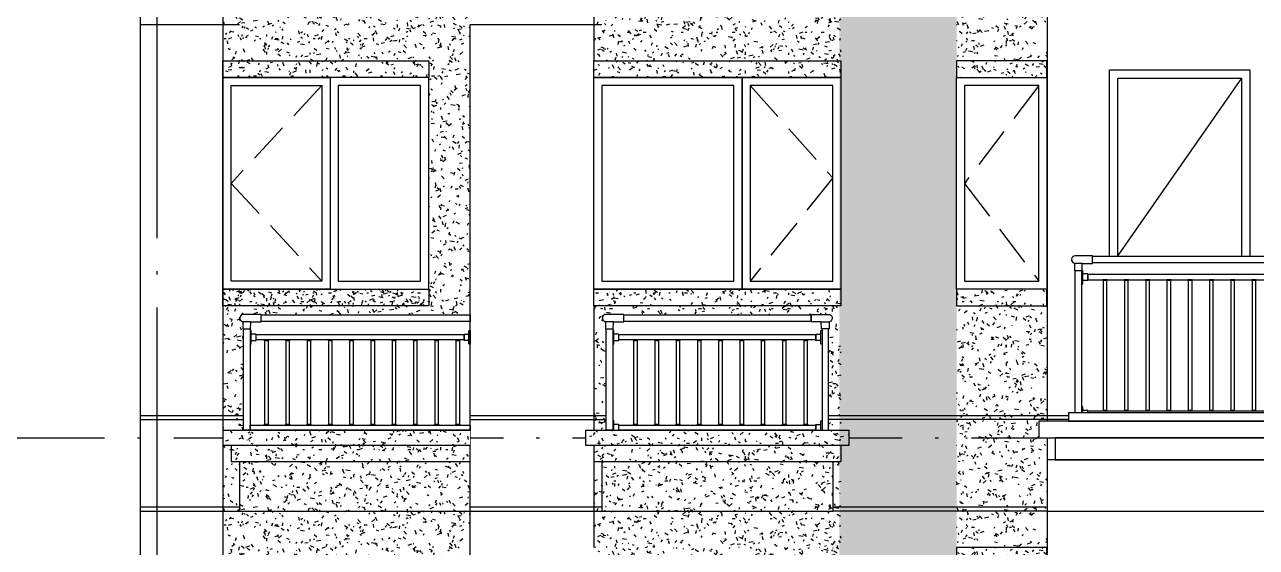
# Model space of a CAD drawing. Extents: x -12446 to 284554, y -295110 to 165007.
# Drawn here: x 801 to 8274, y -244269 to -241099 of the extents above; entities that cross this region are included whole.
import ezdxf

# ---------------------------------------------------------------- set-up
doc = ezdxf.new("R2010")
doc.units = 0
doc.header["$LTSCALE"] = 1000
doc.linetypes.add('AX-14-E$0$AX-85-M02$0$DASH', pattern=[0.35, 0.25, -0.1])
doc.linetypes.add('AX-14-E$0$DOTE', pattern=[2.42, 2, -0.2, 0.02, -0.2])
doc.layers.get('0').update_dxf_attribs({"linetype": 'CONTINUOUS'})
for name, color, linetype in [('A-Anno-Note', 241, 'CONTINUOUS'), ('AX-14-comp-tc$0$AX-T-LMCZ-Z$0$AX-13-E01-E03$0$A-Detl-Patt', 8, 'CONTINUOUS'), ('AX-14-comp-tc$0$灰褐色真石漆', 15, 'CONTINUOUS'), ('AX-14-E$0$A-Detl-Fine', 152, 'CONTINUOUS'), ('AX-14-E$0$A-Detl-Patt', 8, 'CONTINUOUS'), ('AX-14-E$0$A-Detl-Thin', 131, 'CONTINUOUS'), ('AX-14-E$0$A-elev-FIXT', 9, 'CONTINUOUS'), ('AX-14-E$0$A-elev-HRAL', 61, 'CONTINUOUS'), ('AX-14-E$0$栏杆型材', 82, 'CONTINUOUS'), ('AX-14-E$0$阳台栏杆扶手', 82, 'CONTINUOUS')]:
    doc.layers.add(name, color=color, linetype=linetype)
doc.layers.add('AX-14-E$0$A-Grid', color=222, linetype='AX-14-E$0$DOTE', plot=False)
pattern_1 = [(0, (-60267.77, -412182.6), (132, 228), [12, -201, 9, -87, 18, -213]), (10, (-60324.77, -412059.6), (80.67614, 285.3443), [21, -51, 27, -159, 15, -198]), (20, (-60354.77, -412155.6), (133.47095, 220.97625), [24, -165, 21, -123, 15, -96]), (30, (-60267.77, -412173.6), (-21.96926, 254.05187), [15, -99, 12, -147, 9, -195]), (40, (-60351.77, -412107.6), (33.83592, 216.37036), [12, -132, 9, -84, 24, -153]), (50, (-60306.77, -412215.6), (-80.24786, 235.7335), [6, -111, 15, -183, 18, -93]), (60, (-60297.77, -412194.6), (-99.47303, 223.70766), [15, -123, 6, -144, 12, -111]), (70, (-60330.77, -412230.6), (-109.89227, 215.58685), [9, -57, 18, -96, 12, -132]), (80, (-60315.77, -412053.6), (-208.56534, 164.71945), [21, -132, 9, -156, 18, -147]), (90, (-60297.77, -412182.6), (-264, 111), [18, -93, 12, -183, 6, -186]), (100, (-60345.77, -412089.6), (-247.97146, 145.1453), [21, -117, 18, -96, 21, -219]), (110, (-60366.77, -412260.6), (-240.44034, 81.69114), [24, -78, 12, -159, 18, -174]), (120, (-60447.77, -412224.6), (-286.64994, 28.49227), [15, -201, 18, -93, 21, -123]), (130, (-60381.77, -412290.6), (-279.10777, 71.26608), [9, -66, 12, -129, 24, -168]), (140, (-60471.77, -412050.6), (-220.59685, -34.20569), [18, -108, 21, -93, 12, -126]), (150, (-60222.77, -412308.6), (-204.82497, -120.76726), [12, -84, 24, -186, 21, -171]), (160, (-60420.77, -412140.6), (-237.90107, -162.4287), [18, -126, 15, -114, 12, -183]), (170, (-60402.77, -412212.6), (-215.64405, -169.12317), [27, -99, 18, -135, 24, -132])]

# ---------------------------------------------------------------- blocks, each defined once
blk = doc.blocks.new('AX-14-E$0$5S6G45S6G4S6G1S3GS36G4S35G4S56')
at = {"layer": 'AX-14-E$0$A-Detl-Thin'}
blk.add_line((-450, 765), (-450, 3715), dxfattribs=at)
for points in [[(1550, 320), (1550, 3270)], [(4500, 3050), (4500, 2950), (5050, 2950), (5050, 3050), (4500, 3050)]]:
    blk.add_lwpolyline(points, dxfattribs=at)
blk = doc.blocks.new('AX-14-E$0$4080转角立图')
at = {"layer": 'AX-14-E$0$A-elev-FIXT', "linetype": 'Continuous'}
blk.add_line((25.6, 42), (-24.3, 42), dxfattribs=at)
blk.add_lwpolyline([(-25.3, 43, -0.327139), (-24.2, 41.5), (-23.5, 0), (23.5, 0), (24.2, 40.5, -0.409111), (25.7, 42), (85.3, 42, 0.414214), (86.8, 43.5), (86.8, 86.5, 0.414214), (85.3, 88), (-18.8, 88, 0.865157)], format="xyb", close=True, dxfattribs=at)
blk = doc.blocks.new('AX-14-E$0$32固定座立面')
at = {"layer": 'AX-14-E$0$栏杆型材', "color": 6, "linetype": 'Continuous'}
blk.add_line((-7, -22.5), (-7, 22.5), dxfattribs=at)
blk.add_lwpolyline([(-7, -22.5, 0.41166), (-10, -19.5), (-36, -19.3, -0.41166), (-37, -18.3), (-37, 18.3, -0.41166), (-36, 19.3), (-10, 19.5, 0.41166), (-7, 22.5), (-7, 39, -0.41166), (-5, 41), (0, 41.1), (0, -41.1), (-5, -41, -0.41166), (-7, -39)], format="xyb", close=True, dxfattribs=at)
blk = doc.blocks.new('*U339')
at = {"layer": 'AX-14-E$0$A-elev-HRAL', "ltscale": 10}
for points in [[(-12.5, 398, 0.414214), (-13, 397.5), (-13, 395.5, 0.414214), (-12.5, 395), (12.5, 395, 0.414214), (13, 395.5), (13, 397.5, 0.414214), (12.5, 398)], [(-12.5, -398, -0.414214), (-13, -397.5), (-13, -395.5, -0.414214), (-12.5, -395), (12.5, -395, -0.414214), (13, -395.5), (13, -397.5, -0.414214), (12.5, -398)]]:
    blk.add_lwpolyline(points, format="xyb", close=True, dxfattribs=at)
blk.add_lwpolyline([(9.5, -395), (-9.5, -395), (-9.5, 395), (9.5, 395)], close=True, dxfattribs=at)
blk = doc.blocks.new('AX-14-E$0$BEIKAICHANGYANGTAI2')
at = {"layer": 'AX-14-E$0$A-Detl-Fine', "elevation": 0}
blk.add_lwpolyline([(67418.8, 136189.5), (67418.8, 137269.5), (68168.8, 137269.5), (68168.8, 136189.5)], dxfattribs=at)
at = {"layer": 'AX-14-E$0$A-Detl-Patt', "elevation": 0}
blk.add_lwpolyline([(68168.8, 137269.5), (67418.8, 136194.5), (67422.3, 136189.5)], dxfattribs=at)
at = {"layer": 'AX-14-E$0$A-Detl-Thin', "elevation": 0}
for points in [[(67368.8, 136189.5), (67368.8, 137319.5), (68218.8, 137319.5), (68218.8, 136189.5)], [(68388.9, 135189.5), (66938.9, 135189.5), (66938.9, 135089.5), (68388.9, 135089.5)], [(68388.9, 135239.5), (67118.8, 135239.5), (67118.8, 135189.5), (68388.9, 135189.5)], [(68388.9, 135089.5), (67038.9, 135089.5), (67038.9, 134954.5), (68388.9, 134954.5)], [(68388.9, 134954.5), (66988.9, 134954.5), (66988.9, 134644.5), (68388.9, 134644.5)]]:
    blk.add_lwpolyline(points, dxfattribs=at)
at = {"layer": 'AX-14-E$0$栏杆型材', "color": 6, "linetype": 'Continuous'}
blk.add_line((67205.9, 135239.5, 0), (67205.9, 135258, 0), dxfattribs=at)
at = {"layer": 'AX-14-E$0$栏杆型材', "elevation": 0}
for points in [[(67158.9, 135239.5), (67158.9, 136104.5), (67198.9, 136104.5), (67198.9, 135239.5)], [(68388.9, 136079.5), (67235.9, 136079.5), (67235.9, 136047.5), (68388.9, 136047.5)], [(67198.9, 135189.5), (67158.9, 135189.5)], [(67235.9, 135240.6), (67235.9, 135252.6), (68388.9, 135251.7)], [(67761.4, 135189.5), (67721.4, 135189.5)]]:
    blk.add_lwpolyline(points, dxfattribs=at)
at = {"layer": 'AX-14-E$0$栏杆型材', "color": 6, "linetype": 'Continuous', "elevation": 0}
blk.add_lwpolyline([(67235.9, 135239.5), (67235.9, 135253.7, 0.41166), (67235, 135254.7), (67208.9, 135255, -0.41166), (67205.9, 135258), (67205.9, 135274.5, 0.41166), (67204, 135276.5), (67198.9, 135276.6), (67198.9, 135239.5)], format="xyb", dxfattribs=at)
at = {"layer": 'AX-14-E$0$阳台栏杆扶手', "elevation": 0}
blk.add_lwpolyline([(68388.9, 136149.5), (67265.7, 136149.5), (67265.7, 136189.5), (68388.9, 136189.5)], dxfattribs=at)
at = {"color": 0, "linetype": 'ByBlock', "lineweight": -2}
for p in [(67341.2, 135649.5, 0), (67470.2, 135649.5, 0), (67599.2, 135649.5, 0), (67728.2, 135649.5, 0), (67857.2, 135649.5, 0), (67986.2, 135649.5, 0), (68115.2, 135649.5, 0), (68244.2, 135649.5, 0), (68373.2, 135649.5, 0)]:
    blk.add_blockref('*U339', p, dxfattribs=at)
at = {"layer": 'AX-14-E$0$A-elev-HRAL'}
blk.add_blockref('AX-14-E$0$4080转角立图', (67178.9, 136104.5, 0), dxfattribs=at)
at = {"layer": 'AX-14-E$0$A-elev-HRAL', "extrusion": (0, 0, -1), "zscale": -1}
blk.add_blockref('AX-14-E$0$32固定座立面', (-67198.9, 136063.5, 0), dxfattribs=at)
blk = doc.blocks.new('AX-14-E$0$A$C4D5E14F1')
at = {"layer": 'AX-14-E$0$A-Detl-Fine'}
for points in [[(100, 2900), (650, 2900), (650, 1715), (100, 1715)], [(1250, 2900), (750, 2900), (750, 1715), (1250, 1715)], [(3150, 2900), (2350, 2900), (2350, 1715), (3150, 1715)], [(3750, 2900), (3250, 2900), (3250, 1715), (3750, 1715)], [(5000, 2900), (4550, 2900), (4550, 1715), (5000, 1715)]]:
    blk.add_lwpolyline(points, close=True, dxfattribs=at)
at = {"layer": 'AX-14-E$0$A-Detl-Patt', "linetype": 'AX-14-E$0$AX-85-M02$0$DASH'}
for points in [[(650, 2900), (100, 2307.5), (650, 1715)], [(3250, 2900), (3750, 2340), (3250, 1715)], [(5000, 2900), (4550, 2307.5), (5000, 1715)]]:
    blk.add_lwpolyline(points, dxfattribs=at)
at = {"layer": 'AX-14-E$0$A-Detl-Thin'}
blk.add_line((-450, 765), (-450, 3715), dxfattribs=at)
for points in [[(1550, 320), (1550, 3270)], [(4500, 3050), (4500, 2950), (5050, 2950), (5050, 3050), (4500, 3050)], [(4500, 1665), (4500, 1565), (5050, 1565), (5050, 1665), (4500, 1665)], [(1550, 320), (1550, 810)], [(150, 620), (1550, 620)], [(2350, 620), (3800, 620)], [(3750, 620), (3750, 320)], [(150, 320), (1550, 320)], [(2350, 320), (3750, 320)]]:
    blk.add_lwpolyline(points, dxfattribs=at)
for points in [[(50, 3050), (1300, 3050), (1300, 2950), (50, 2950)], [(2300, 3050), (3800, 3050), (3800, 2950), (2300, 2950)], [(50, 2950), (700, 2950), (700, 1665), (50, 1665)], [(1300, 2950), (700, 2950), (700, 1665), (1300, 1665)], [(2300, 2950), (3800, 2950), (3800, 1665), (2300, 1665)], [(3200, 2950), (3200, 1665)], [(4500, 2950), (5050, 2950), (5050, 1665), (4500, 1665)], [(50, 1665), (1300, 1665), (1300, 1565), (50, 1565)], [(2300, 1665), (3800, 1665), (3800, 1565), (2300, 1565)]]:
    blk.add_lwpolyline(points, close=True, dxfattribs=at)
at = {"layer": 'AX-14-E$0$A-elev-HRAL', "ltscale": 10}
for points in [[(302, 1358, 0.414214), (301.5, 1357.5), (301.5, 1355.5, 0.414214), (302, 1355), (327, 1355, 0.414214), (327.5, 1355.5), (327.5, 1357.5, 0.414214), (327, 1358)], [(431, 1358, 0.414214), (430.5, 1357.5), (430.5, 1355.5, 0.414214), (431, 1355), (456, 1355, 0.414214), (456.5, 1355.5), (456.5, 1357.5, 0.414214), (456, 1358)], [(560, 1358, 0.414214), (559.5, 1357.5), (559.5, 1355.5, 0.414214), (560, 1355), (585, 1355, 0.414214), (585.5, 1355.5), (585.5, 1357.5, 0.414214), (585, 1358)], [(689, 1358, 0.414214), (688.5, 1357.5), (688.5, 1355.5, 0.414214), (689, 1355), (714, 1355, 0.414214), (714.5, 1355.5), (714.5, 1357.5, 0.414214), (714, 1358)], [(818, 1358, 0.414214), (817.5, 1357.5), (817.5, 1355.5, 0.414214), (818, 1355), (843, 1355, 0.414214), (843.5, 1355.5), (843.5, 1357.5, 0.414214), (843, 1358)], [(947, 1358, 0.414214), (946.5, 1357.5), (946.5, 1355.5, 0.414214), (947, 1355), (972, 1355, 0.414214), (972.5, 1355.5), (972.5, 1357.5, 0.414214), (972, 1358)], [(1076, 1358, 0.414214), (1075.5, 1357.5), (1075.5, 1355.5, 0.414214), (1076, 1355), (1101, 1355, 0.414214), (1101.5, 1355.5), (1101.5, 1357.5, 0.414214), (1101, 1358)], [(1205, 1358, 0.414214), (1204.5, 1357.5), (1204.5, 1355.5, 0.414214), (1205, 1355), (1230, 1355, 0.414214), (1230.5, 1355.5), (1230.5, 1357.5, 0.414214), (1230, 1358)], [(1334, 1358, 0.414214), (1333.5, 1357.5), (1333.5, 1355.5, 0.414214), (1334, 1355), (1359, 1355, 0.414214), (1359.5, 1355.5), (1359.5, 1357.5, 0.414214), (1359, 1358)], [(1463, 1358, 0.414214), (1462.5, 1357.5), (1462.5, 1355.5, 0.414214), (1463, 1355), (1488, 1355, 0.414214), (1488.5, 1355.5), (1488.5, 1357.5, 0.414214), (1488, 1358)], [(2541, 1358, 0.414214), (2540.5, 1357.5), (2540.5, 1355.5, 0.414214), (2541, 1355), (2566, 1355, 0.414214), (2566.5, 1355.5), (2566.5, 1357.5, 0.414214), (2566, 1358)], [(2670, 1358, 0.414214), (2669.5, 1357.5), (2669.5, 1355.5, 0.414214), (2670, 1355), (2695, 1355, 0.414214), (2695.5, 1355.5), (2695.5, 1357.5, 0.414214), (2695, 1358)], [(2799, 1358, 0.414214), (2798.5, 1357.5), (2798.5, 1355.5, 0.414214), (2799, 1355), (2824, 1355, 0.414214), (2824.5, 1355.5), (2824.5, 1357.5, 0.414214), (2824, 1358)], [(2928, 1358, 0.414214), (2927.5, 1357.5), (2927.5, 1355.5, 0.414214), (2928, 1355), (2953, 1355, 0.414214), (2953.5, 1355.5), (2953.5, 1357.5, 0.414214), (2953, 1358)], [(3057, 1358, 0.414214), (3056.5, 1357.5), (3056.5, 1355.5, 0.414214), (3057, 1355), (3082, 1355, 0.414214), (3082.5, 1355.5), (3082.5, 1357.5, 0.414214), (3082, 1358)], [(3186, 1358, 0.414214), (3185.5, 1357.5), (3185.5, 1355.5, 0.414214), (3186, 1355), (3211, 1355, 0.414214), (3211.5, 1355.5), (3211.5, 1357.5, 0.414214), (3211, 1358)], [(3315, 1358, 0.414214), (3314.5, 1357.5), (3314.5, 1355.5, 0.414214), (3315, 1355), (3340, 1355, 0.414214), (3340.5, 1355.5), (3340.5, 1357.5, 0.414214), (3340, 1358)], [(3444, 1358, 0.414214), (3443.5, 1357.5), (3443.5, 1355.5, 0.414214), (3444, 1355), (3469, 1355, 0.414214), (3469.5, 1355.5), (3469.5, 1357.5, 0.414214), (3469, 1358)], [(3573, 1358, 0.414214), (3572.5, 1357.5), (3572.5, 1355.5, 0.414214), (3573, 1355), (3598, 1355, 0.414214), (3598.5, 1355.5), (3598.5, 1357.5, 0.414214), (3598, 1358)]]:
    blk.add_lwpolyline(points, format="xyb", close=True, dxfattribs=at)
at = {"layer": 'AX-14-E$0$栏杆型材'}
for points in [[(252, 1390), (1513, 1390), (1513, 1358), (252, 1358)], [(2452, 1390), (3648, 1390), (3648, 1358), (2452, 1358)]]:
    blk.add_lwpolyline(points, close=True, dxfattribs=at)
at = {"layer": 'AX-14-E$0$阳台栏杆扶手'}
for points in [[(1550, 1470), (281.8, 1470), (281.8, 1510), (1550, 1510)], [(3618.3, 1470), (2481.8, 1470), (2481.8, 1510), (3618.3, 1510)]]:
    blk.add_lwpolyline(points, close=True, dxfattribs=at)
blk.add_blockref('AX-14-E$0$BEIKAICHANGYANGTAI2', (-61938.8, -134324.5, 0))
at = {"layer": 'AX-14-E$0$A-elev-HRAL'}
for name, p in [('AX-14-E$0$4080转角立图', (195, 1425)), ('AX-14-E$0$4080转角立图', (2395, 1425)), ('AX-14-E$0$32固定座立面', (1550, 1374)), ('AX-14-E$0$32固定座立面', (3685, 1374)), ('AX-14-E$0$32固定座立面', (3685, 826))]:
    blk.add_blockref(name, p, dxfattribs=at)
at = {"layer": 'AX-14-E$0$A-elev-HRAL', "xscale": -1}
for name, p in [('AX-14-E$0$4080转角立图', (3705, 1425)), ('AX-14-E$0$32固定座立面', (215, 1374)), ('AX-14-E$0$32固定座立面', (2415, 1374)), ('AX-14-E$0$32固定座立面', (2415, 826))]:
    blk.add_blockref(name, p, dxfattribs=at)
for points in [[(50, 810), (1550, 810), (1550, 720), (50, 720)], [(2250, 810), (3850, 810), (3850, 720), (2250, 720)]]:
    blk.add_wipeout(points).dxf.layer = 'AX-14-E$0$A-Detl-Thin'
at = {"layer": 'AX-14-E$0$A-Detl-Thin'}
for points in [[(50, 810), (1550, 810)], [(50, 810), (50, 720), (100, 720), (100, 620), (150, 620), (150, 320)], [(2250, 810), (2250, 720), (2300, 720), (2300, 620), (2350, 620), (2350, 320)], [(2250, 810), (3850, 810)], [(3850, 720), (3850, 810)], [(100, 720), (1550, 720)], [(2300, 720), (3850, 720)], [(3800, 720), (3800, 620)]]:
    blk.add_lwpolyline(points, dxfattribs=at)
at = {"layer": 'AX-14-E$0$A-elev-HRAL', "ltscale": 10}
for points in [[(324, 845), (305, 845), (305, 1355), (324, 1355)], [(453, 845), (434, 845), (434, 1355), (453, 1355)], [(582, 845), (563, 845), (563, 1355), (582, 1355)], [(711, 845), (692, 845), (692, 1355), (711, 1355)], [(840, 845), (821, 845), (821, 1355), (840, 1355)], [(969, 845), (950, 845), (950, 1355), (969, 1355)], [(1098, 845), (1079, 845), (1079, 1355), (1098, 1355)], [(1227, 845), (1208, 845), (1208, 1355), (1227, 1355)], [(1356, 845), (1337, 845), (1337, 1355), (1356, 1355)], [(1485, 845), (1466, 845), (1466, 1355), (1485, 1355)], [(2563, 845), (2544, 845), (2544, 1355), (2563, 1355)], [(2692, 845), (2673, 845), (2673, 1355), (2692, 1355)], [(2821, 845), (2802, 845), (2802, 1355), (2821, 1355)], [(2950, 845), (2931, 845), (2931, 1355), (2950, 1355)], [(3079, 845), (3060, 845), (3060, 1355), (3079, 1355)], [(3208, 845), (3189, 845), (3189, 1355), (3208, 1355)], [(3337, 845), (3318, 845), (3318, 1355), (3337, 1355)], [(3466, 845), (3447, 845), (3447, 1355), (3466, 1355)], [(3595, 845), (3576, 845), (3576, 1355), (3595, 1355)]]:
    blk.add_lwpolyline(points, close=True, dxfattribs=at)
for points in [[(302, 842, -0.414214), (301.5, 842.5), (301.5, 844.5, -0.414214), (302, 845), (327, 845, -0.414214), (327.5, 844.5), (327.5, 842.5, -0.414214), (327, 842)], [(431, 842, -0.414214), (430.5, 842.5), (430.5, 844.5, -0.414214), (431, 845), (456, 845, -0.414214), (456.5, 844.5), (456.5, 842.5, -0.414214), (456, 842)], [(560, 842, -0.414214), (559.5, 842.5), (559.5, 844.5, -0.414214), (560, 845), (585, 845, -0.414214), (585.5, 844.5), (585.5, 842.5, -0.414214), (585, 842)], [(689, 842, -0.414214), (688.5, 842.5), (688.5, 844.5, -0.414214), (689, 845), (714, 845, -0.414214), (714.5, 844.5), (714.5, 842.5, -0.414214), (714, 842)], [(818, 842, -0.414214), (817.5, 842.5), (817.5, 844.5, -0.414214), (818, 845), (843, 845, -0.414214), (843.5, 844.5), (843.5, 842.5, -0.414214), (843, 842)], [(947, 842, -0.414214), (946.5, 842.5), (946.5, 844.5, -0.414214), (947, 845), (972, 845, -0.414214), (972.5, 844.5), (972.5, 842.5, -0.414214), (972, 842)], [(1076, 842, -0.414214), (1075.5, 842.5), (1075.5, 844.5, -0.414214), (1076, 845), (1101, 845, -0.414214), (1101.5, 844.5), (1101.5, 842.5, -0.414214), (1101, 842)], [(1205, 842, -0.414214), (1204.5, 842.5), (1204.5, 844.5, -0.414214), (1205, 845), (1230, 845, -0.414214), (1230.5, 844.5), (1230.5, 842.5, -0.414214), (1230, 842)], [(1334, 842, -0.414214), (1333.5, 842.5), (1333.5, 844.5, -0.414214), (1334, 845), (1359, 845, -0.414214), (1359.5, 844.5), (1359.5, 842.5, -0.414214), (1359, 842)], [(1463, 842, -0.414214), (1462.5, 842.5), (1462.5, 844.5, -0.414214), (1463, 845), (1488, 845, -0.414214), (1488.5, 844.5), (1488.5, 842.5, -0.414214), (1488, 842)], [(2541, 842, -0.414214), (2540.5, 842.5), (2540.5, 844.5, -0.414214), (2541, 845), (2566, 845, -0.414214), (2566.5, 844.5), (2566.5, 842.5, -0.414214), (2566, 842)], [(2670, 842, -0.414214), (2669.5, 842.5), (2669.5, 844.5, -0.414214), (2670, 845), (2695, 845, -0.414214), (2695.5, 844.5), (2695.5, 842.5, -0.414214), (2695, 842)], [(2799, 842, -0.414214), (2798.5, 842.5), (2798.5, 844.5, -0.414214), (2799, 845), (2824, 845, -0.414214), (2824.5, 844.5), (2824.5, 842.5, -0.414214), (2824, 842)], [(2928, 842, -0.414214), (2927.5, 842.5), (2927.5, 844.5, -0.414214), (2928, 845), (2953, 845, -0.414214), (2953.5, 844.5), (2953.5, 842.5, -0.414214), (2953, 842)], [(3057, 842, -0.414214), (3056.5, 842.5), (3056.5, 844.5, -0.414214), (3057, 845), (3082, 845, -0.414214), (3082.5, 844.5), (3082.5, 842.5, -0.414214), (3082, 842)], [(3186, 842, -0.414214), (3185.5, 842.5), (3185.5, 844.5, -0.414214), (3186, 845), (3211, 845, -0.414214), (3211.5, 844.5), (3211.5, 842.5, -0.414214), (3211, 842)], [(3315, 842, -0.414214), (3314.5, 842.5), (3314.5, 844.5, -0.414214), (3315, 845), (3340, 845, -0.414214), (3340.5, 844.5), (3340.5, 842.5, -0.414214), (3340, 842)], [(3444, 842, -0.414214), (3443.5, 842.5), (3443.5, 844.5, -0.414214), (3444, 845), (3469, 845, -0.414214), (3469.5, 844.5), (3469.5, 842.5, -0.414214), (3469, 842)], [(3573, 842, -0.414214), (3572.5, 842.5), (3572.5, 844.5, -0.414214), (3573, 845), (3598, 845, -0.414214), (3598.5, 844.5), (3598.5, 842.5, -0.414214), (3598, 842)]]:
    blk.add_lwpolyline(points, format="xyb", close=True, dxfattribs=at)
at = {"layer": 'AX-14-E$0$栏杆型材'}
for points in [[(175, 1425), (215, 1425), (215, 810), (175, 810)], [(2375, 1425), (2415, 1425), (2415, 810), (2375, 810)], [(3725, 1425), (3685, 1425), (3685, 810), (3725, 810)], [(215, 842), (1550, 842), (1550, 810), (215, 810)], [(2452, 842), (3648, 842), (3648, 810), (2452, 810)]]:
    blk.add_lwpolyline(points, close=True, dxfattribs=at)
blk = doc.blocks.new('AX-14-E$0$wyhrehaw3yrjret')
at = {"layer": 'AX-14-E$0$A-Detl-Patt'}
for p, q in [((61836.2, 167754.7), (62436.2, 167754.7)), ((63836.2, 167754.7), (64636.2, 167754.7)), ((61836.2, 165384.7), (62461.2, 165384.7)), ((63836.2, 165384.7), (64661.2, 165384.7)), ((61836.2, 165359.7), (62461.2, 165359.7)), ((63836.2, 165359.7), (64661.2, 165359.7)), ((61836.2, 164829.7), (62436.2, 164829.7)), ((61836.2, 164804.7), (62436.2, 164804.7)), ((63836.2, 164829.7), (64636.2, 164829.7)), ((63836.2, 164804.7), (64636.2, 164804.7))]:
    blk.add_line(p, q, dxfattribs=at)
for points in [[(66011.2, 165384.7), (67466.1, 165384.7)], [(67466.1, 165359.7), (66011.2, 165359.7)], [(66036.2, 164829.7), (67336.3, 164829.7)], [(67336.3, 164804.7), (66036.2, 164804.7)]]:
    blk.add_lwpolyline(points, dxfattribs=at)
blk = doc.blocks.new('AX-14-comp-tc')
at = {"layer": 'AX-14-comp-tc$0$灰褐色真石漆'}
h = blk.add_hatch(dxfattribs=at)
h.set_pattern_fill('离散材料', color=256, scale=50)
h.set_pattern_definition([(0, (63.16, -6278.47), (132, 228), [12, -201, 9, -87, 18, -213]), (10, (6.16, -6155.47), (80.67614, 285.34428), [21, -51, 27, -159, 15, -198]), (20, (-23.84, -6251.47), (133.47095, 220.97625), [24, -165, 21, -123, 15, -96]), (30, (63.16, -6269.47), (-21.96926, 254.05187), [15, -99, 12, -147, 9, -195]), (40, (-20.84, -6203.47), (33.83592, 216.370355), [12, -132, 9, -84, 24, -153]), (50, (24.16, -6311.47), (-80.24786, 235.7335), [6, -111, 15, -183, 18, -93]), (60, (33.16, -6290.47), (-99.47303, 223.70766), [15, -123, 6, -144, 12, -111]), (70, (0.16, -6326.47), (-109.89227, 215.58685), [9, -57, 18, -96, 12, -132]), (80, (15.16, -6149.47), (-208.56534, 164.71945), [21, -132, 9, -156, 18, -147]), (90, (33.16, -6278.47), (-264, 111), [18, -93, 12, -183, 6, -186]), (100, (-14.84, -6185.47), (-247.97146, 145.1453), [21, -117, 18, -96, 21, -219]), (110, (-35.84, -6356.47), (-240.44034, 81.69114), [24, -78, 12, -159, 18, -174]), (120, (-116.84, -6320.47), (-286.64994, 28.49227), [15, -201, 18, -93, 21, -123]), (130, (-50.84, -6386.47), (-279.10777, 71.26608), [9, -66, 12, -129, 24, -168]), (140, (-140.84, -6146.47), (-220.59685, -34.20569), [18, -108, 21, -93, 12, -126]), (150, (108.16, -6404.47), (-204.82497, -120.76726), [12, -84, 24, -186, 21, -171]), (160, (-89.84, -6236.47), (-237.90107, -162.4287), [18, -126, 15, -114, 12, -183]), (170, (-71.84, -6308.47), (-215.64405, -169.12317), [27, -99, 18, -135, 24, -132])])
h.paths.add_polyline_path([(6302.4, -221291.9), (6851.1, -221291.9), (6851.1, -219626.9), (6302.4, -219626.9)])
h.paths.add_polyline_path([(5591.6, -255491.9), (6302.4, -255491.9), (6302.4, -218341.9), (5591.6, -218341.9)], flags=16)
h = blk.add_hatch(dxfattribs=at)
h.set_pattern_fill('离散材料', color=256, scale=50)
h.set_pattern_definition([(0, (-60267.77, -409232.6), (132, 228), [12, -201, 9, -87, 18, -213]), (10, (-60324.77, -409109.6), (80.67614, 285.3443), [21, -51, 27, -159, 15, -198]), (20, (-60354.77, -409205.6), (133.47095, 220.97625), [24, -165, 21, -123, 15, -96]), (30, (-60267.77, -409223.6), (-21.96926, 254.05187), [15, -99, 12, -147, 9, -195]), (40, (-60351.77, -409157.6), (33.83592, 216.37036), [12, -132, 9, -84, 24, -153]), (50, (-60306.77, -409265.6), (-80.24786, 235.7335), [6, -111, 15, -183, 18, -93]), (60, (-60297.77, -409244.6), (-99.47303, 223.70766), [15, -123, 6, -144, 12, -111]), (70, (-60330.77, -409280.6), (-109.89227, 215.58685), [9, -57, 18, -96, 12, -132]), (80, (-60315.77, -409103.6), (-208.56534, 164.71945), [21, -132, 9, -156, 18, -147]), (90, (-60297.77, -409232.6), (-264, 111), [18, -93, 12, -183, 6, -186]), (100, (-60345.77, -409139.6), (-247.97146, 145.1453), [21, -117, 18, -96, 21, -219]), (110, (-60366.77, -409310.6), (-240.44034, 81.69114), [24, -78, 12, -159, 18, -174]), (120, (-60447.77, -409274.6), (-286.64994, 28.49227), [15, -201, 18, -93, 21, -123]), (130, (-60381.77, -409340.6), (-279.10777, 71.26608), [9, -66, 12, -129, 24, -168]), (140, (-60471.77, -409100.6), (-220.59685, -34.20569), [18, -108, 21, -93, 12, -126]), (150, (-60222.77, -409358.6), (-204.82497, -120.76726), [12, -84, 24, -186, 21, -171]), (160, (-60420.77, -409190.6), (-237.90107, -162.4287), [18, -126, 15, -114, 12, -183]), (170, (-60402.77, -409262.6), (-215.64405, -169.12317), [27, -99, 18, -135, 24, -132])])
h.paths.add_polyline_path([(6302.4, -246176.9), (6852.4, -246176.9), (6852.4, -246626.9), (6852.4, -246726.9), (6852.4, -246976.9), (6801.3, -246976.9), (6801.3, -247076.9), (6852.4, -247076.9), (6852.4, -247546.9), (6802.4, -247546.9), (6802.4, -247676.9), (6852.4, -247676.9), (6852.4, -247841.9), (6302.4, -247841.9)])
h = blk.add_hatch(dxfattribs=at)
h.set_pattern_fill('离散材料', color=256, scale=50)
h.set_pattern_definition(pattern_1)
h.paths.add_polyline_path([(1852.4, -249981.9), (1977.4, -249981.9), (1977.4, -249366.9), (1973.9, -249366.9), (1972.9, -249324.5), (1957.1, -249317.3), (1954.1, -249303.2), (1955.8, -249292.7), (1963.5, -249282.2), (1978.6, -249278.9), (2083.7, -249279.3), (2084.1, -249281.9), (3315.4, -249281.9), (3344.5, -249281.5), (3345.4, -249262.8), (3347.4, -249260.8), (3352.4, -249260.8), (3352.4, -247031.9), (1852.4, -247031.9), (1852.4, -247841.9), (3102.4, -247841.9), (3102.4, -249126.9), (1852.4, -249126.9)])
h = blk.add_hatch(dxfattribs=at)
h.set_pattern_fill('离散材料', color=256, scale=50)
h.set_pattern_definition([(0, (-60267.77, -468232.6), (132, 228), [12, -201, 9, -87, 18, -213]), (10, (-60324.77, -468109.6), (80.67614, 285.3443), [21, -51, 27, -159, 15, -198]), (20, (-60354.77, -468205.6), (133.47095, 220.97625), [24, -165, 21, -123, 15, -96]), (30, (-60267.77, -468223.6), (-21.96926, 254.05187), [15, -99, 12, -147, 9, -195]), (40, (-60351.77, -468157.6), (33.83592, 216.370355), [12, -132, 9, -84, 24, -153]), (50, (-60306.77, -468265.6), (-80.24786, 235.7335), [6, -111, 15, -183, 18, -93]), (60, (-60297.77, -468244.6), (-99.47303, 223.70766), [15, -123, 6, -144, 12, -111]), (70, (-60330.77, -468280.6), (-109.89227, 215.58685), [9, -57, 18, -96, 12, -132]), (80, (-60315.77, -468103.6), (-208.56534, 164.71945), [21, -132, 9, -156, 18, -147]), (90, (-60297.77, -468232.6), (-264, 111), [18, -93, 12, -183, 6, -186]), (100, (-60345.77, -468139.6), (-247.97146, 145.1453), [21, -117, 18, -96, 21, -219]), (110, (-60366.77, -468310.6), (-240.44034, 81.69114), [24, -78, 12, -159, 18, -174]), (120, (-60447.77, -468274.6), (-286.64994, 28.49227), [15, -201, 18, -93, 21, -123]), (130, (-60381.77, -468340.6), (-279.10777, 71.26608), [9, -66, 12, -129, 24, -168]), (140, (-60471.77, -468100.6), (-220.59685, -34.20569), [18, -108, 21, -93, 12, -126]), (150, (-60222.77, -468358.6), (-204.82497, -120.76726), [12, -84, 24, -186, 21, -171]), (160, (-60420.77, -468190.6), (-237.90107, -162.4287), [18, -126, 15, -114, 12, -183]), (170, (-60402.77, -468262.6), (-215.64405, -169.12317), [27, -99, 18, -135, 24, -132])])
h.paths.add_polyline_path([(4052.4, -247031.9), (4052.4, -247121.9), (4102.4, -247121.9), (4102.4, -247741.9), (4152.4, -247741.9), (5552.4, -247741.9), (5602.4, -247741.9), (5602.4, -247121.9), (5652.4, -247121.9), (5652.4, -247031.9)])
h = blk.add_hatch(dxfattribs=at)
h.set_pattern_fill('离散材料', color=256, scale=50)
h.set_pattern_definition([(0, (-60267.77, -459382.6), (132, 228), [12, -201, 9, -87, 18, -213]), (10, (-60324.77, -459259.6), (80.67614, 285.3443), [21, -51, 27, -159, 15, -198]), (20, (-60354.77, -459355.6), (133.47095, 220.97625), [24, -165, 21, -123, 15, -96]), (30, (-60267.77, -459373.6), (-21.96926, 254.05187), [15, -99, 12, -147, 9, -195]), (40, (-60351.77, -459307.6), (33.83592, 216.37036), [12, -132, 9, -84, 24, -153]), (50, (-60306.77, -459415.6), (-80.24786, 235.7335), [6, -111, 15, -183, 18, -93]), (60, (-60297.77, -459394.6), (-99.47303, 223.70766), [15, -123, 6, -144, 12, -111]), (70, (-60330.77, -459430.6), (-109.89227, 215.58685), [9, -57, 18, -96, 12, -132]), (80, (-60315.77, -459253.6), (-208.56534, 164.71945), [21, -132, 9, -156, 18, -147]), (90, (-60297.77, -459382.6), (-264, 111), [18, -93, 12, -183, 6, -186]), (100, (-60345.77, -459289.6), (-247.97146, 145.1453), [21, -117, 18, -96, 21, -219]), (110, (-60366.77, -459460.6), (-240.44034, 81.69114), [24, -78, 12, -159, 18, -174]), (120, (-60447.77, -459424.6), (-286.64994, 28.49227), [15, -201, 18, -93, 21, -123]), (130, (-60381.77, -459490.6), (-279.10777, 71.26608), [9, -66, 12, -129, 24, -168]), (140, (-60471.77, -459250.6), (-220.59685, -34.20569), [18, -108, 21, -93, 12, -126]), (150, (-60222.77, -459508.6), (-204.82497, -120.76726), [12, -84, 24, -186, 21, -171]), (160, (-60420.77, -459340.6), (-237.90107, -162.4287), [18, -126, 15, -114, 12, -183]), (170, (-60402.77, -459412.6), (-215.64405, -169.12317), [27, -99, 18, -135, 24, -132])])
h.paths.add_polyline_path([(4102.4, -247741.9), (5602.4, -247741.9), (5602.4, -247841.9), (4102.4, -247841.9)])
h = blk.add_hatch(dxfattribs=at)
h.set_pattern_fill('离散材料', color=256, scale=50)
h.set_pattern_definition([(0, (-60267.76, -471182.6), (132, 228), [12, -201, 9, -87, 18, -213]), (10, (-60324.76, -471059.6), (80.67614, 285.3443), [21, -51, 27, -159, 15, -198]), (20, (-60354.76, -471155.6), (133.47095, 220.97625), [24, -165, 21, -123, 15, -96]), (30, (-60267.76, -471173.6), (-21.96926, 254.05187), [15, -99, 12, -147, 9, -195]), (40, (-60351.76, -471107.6), (33.83592, 216.370355), [12, -132, 9, -84, 24, -153]), (50, (-60306.76, -471215.6), (-80.24786, 235.7335), [6, -111, 15, -183, 18, -93]), (60, (-60297.76, -471194.6), (-99.47303, 223.70766), [15, -123, 6, -144, 12, -111]), (70, (-60330.76, -471230.6), (-109.89227, 215.58685), [9, -57, 18, -96, 12, -132]), (80, (-60315.76, -471053.6), (-208.56534, 164.71945), [21, -132, 9, -156, 18, -147]), (90, (-60297.76, -471182.6), (-264, 111), [18, -93, 12, -183, 6, -186]), (100, (-60345.76, -471089.6), (-247.97146, 145.1453), [21, -117, 18, -96, 21, -219]), (110, (-60366.76, -471260.6), (-240.44034, 81.69114), [24, -78, 12, -159, 18, -174]), (120, (-60447.76, -471224.6), (-286.64994, 28.49227), [15, -201, 18, -93, 21, -123]), (130, (-60381.76, -471290.6), (-279.10777, 71.26608), [9, -66, 12, -129, 24, -168]), (140, (-60471.76, -471050.6), (-220.59685, -34.20569), [18, -108, 21, -93, 12, -126]), (150, (-60222.76, -471308.6), (-204.82497, -120.76726), [12, -84, 24, -186, 21, -171]), (160, (-60420.76, -471140.6), (-237.90107, -162.4287), [18, -126, 15, -114, 12, -183]), (170, (-60402.76, -471212.6), (-215.64405, -169.12317), [27, -99, 18, -135, 24, -132])])
h.paths.add_polyline_path([(1852.4, -249126.9), (3152.4, -249126.9), (3152.4, -249226.9), (1852.4, -249226.9)])
h.paths.add_polyline_path([(4102.4, -249126.9), (5602.4, -249126.9), (5602.4, -249226.9), (4102.4, -249226.9)])
h = blk.add_hatch(dxfattribs=at)
h.set_pattern_fill('离散材料', color=256, scale=50)
h.set_pattern_definition(pattern_1)
h.paths.add_polyline_path([(6302.4, -249126.9), (6852.4, -249126.9), (6852.4, -249576.9), (6852.4, -249676.9), (6852.4, -249926.9), (6801.3, -249926.9), (6801.3, -250026.9), (6852.4, -250026.9), (6852.4, -250496.9), (6802.4, -250496.9), (6802.4, -250626.9), (6852.4, -250626.9), (6852.4, -250791.9), (6302.4, -250791.9)])
h = blk.add_hatch(dxfattribs=at)
h.set_pattern_fill('离散材料', color=256, scale=50)
h.set_pattern_definition([(0, (-60267.77, -403332.6), (132, 228), [12, -201, 9, -87, 18, -213]), (10, (-60324.77, -403209.6), (80.67614, 285.3443), [21, -51, 27, -159, 15, -198]), (20, (-60354.77, -403305.6), (133.47095, 220.97625), [24, -165, 21, -123, 15, -96]), (30, (-60267.77, -403323.6), (-21.96926, 254.05187), [15, -99, 12, -147, 9, -195]), (40, (-60351.77, -403257.6), (33.83592, 216.37036), [12, -132, 9, -84, 24, -153]), (50, (-60306.77, -403365.6), (-80.24786, 235.7335), [6, -111, 15, -183, 18, -93]), (60, (-60297.77, -403344.6), (-99.47303, 223.70766), [15, -123, 6, -144, 12, -111]), (70, (-60330.77, -403380.6), (-109.89227, 215.58685), [9, -57, 18, -96, 12, -132]), (80, (-60315.77, -403203.6), (-208.56534, 164.71945), [21, -132, 9, -156, 18, -147]), (90, (-60297.77, -403332.6), (-264, 111), [18, -93, 12, -183, 6, -186]), (100, (-60345.77, -403239.6), (-247.97146, 145.1453), [21, -117, 18, -96, 21, -219]), (110, (-60366.77, -403410.6), (-240.44034, 81.69114), [24, -78, 12, -159, 18, -174]), (120, (-60447.77, -403374.6), (-286.64994, 28.49227), [15, -201, 18, -93, 21, -123]), (130, (-60381.77, -403440.6), (-279.10777, 71.26608), [9, -66, 12, -129, 24, -168]), (140, (-60471.77, -403200.6), (-220.59685, -34.20569), [18, -108, 21, -93, 12, -126]), (150, (-60222.77, -403458.6), (-204.82497, -120.76726), [12, -84, 24, -186, 21, -171]), (160, (-60420.77, -403290.6), (-237.90107, -162.4287), [18, -126, 15, -114, 12, -183]), (170, (-60402.77, -403362.6), (-215.64405, -169.12317), [27, -99, 18, -135, 24, -132])])
h.paths.add_polyline_path([(4177.4, -249981.9), (4177.4, -249366.9), (4173.9, -249366.9), (4173.2, -249325.3), (4155.6, -249301.9), (4174.1, -249279.5), (4282.6, -249278.9), (4283.7, -249279.3), (4284.1, -249280.4), (4284.1, -249281.9), (5420.6, -249281.9), (5420.6, -249280.4), (5421.1, -249279.3), (5422.1, -249278.9), (5526.1, -249278.9), (5536.9, -249280.6), (5541.6, -249283.9), (5545.5, -249288.1), (5548.5, -249294), (5549.1, -249301.9), (5548.4, -249309.1), (5545, -249315.7), (5539.7, -249320.8), (5531.9, -249324.5), (5531.6, -249325.3), (5530.9, -249366.9), (5527.4, -249366.9), (5527.4, -249981.9), (5602.4, -249981.9), (5602.4, -249226.9), (4102.4, -249226.9), (4102.4, -249981.9)])
h = blk.add_hatch(dxfattribs=at)
h.set_pattern_fill('离散材料', color=256, scale=50)
h.set_pattern_definition([(0, (-60267.77, -415132.6), (132, 228), [12, -201, 9, -87, 18, -213]), (10, (-60324.77, -415009.6), (80.67614, 285.3443), [21, -51, 27, -159, 15, -198]), (20, (-60354.77, -415105.6), (133.47095, 220.97625), [24, -165, 21, -123, 15, -96]), (30, (-60267.77, -415123.6), (-21.96926, 254.05187), [15, -99, 12, -147, 9, -195]), (40, (-60351.77, -415057.6), (33.83592, 216.37036), [12, -132, 9, -84, 24, -153]), (50, (-60306.77, -415165.6), (-80.24786, 235.7335), [6, -111, 15, -183, 18, -93]), (60, (-60297.77, -415144.6), (-99.47303, 223.70766), [15, -123, 6, -144, 12, -111]), (70, (-60330.77, -415180.6), (-109.89227, 215.58685), [9, -57, 18, -96, 12, -132]), (80, (-60315.77, -415003.6), (-208.56534, 164.71945), [21, -132, 9, -156, 18, -147]), (90, (-60297.77, -415132.6), (-264, 111), [18, -93, 12, -183, 6, -186]), (100, (-60345.77, -415039.6), (-247.97146, 145.1453), [21, -117, 18, -96, 21, -219]), (110, (-60366.77, -415210.6), (-240.44034, 81.69114), [24, -78, 12, -159, 18, -174]), (120, (-60447.77, -415174.6), (-286.64994, 28.49227), [15, -201, 18, -93, 21, -123]), (130, (-60381.77, -415240.6), (-279.10777, 71.26608), [9, -66, 12, -129, 24, -168]), (140, (-60471.77, -415000.6), (-220.59685, -34.20569), [18, -108, 21, -93, 12, -126]), (150, (-60222.77, -415258.6), (-204.82497, -120.76726), [12, -84, 24, -186, 21, -171]), (160, (-60420.77, -415090.6), (-237.90107, -162.4287), [18, -126, 15, -114, 12, -183]), (170, (-60402.77, -415162.6), (-215.64405, -169.12317), [27, -99, 18, -135, 24, -132])])
h.paths.add_polyline_path([(1852.4, -252931.9), (1977.4, -252931.9), (1977.4, -252316.9), (1973.9, -252316.9), (1972.9, -252274.5), (1957.1, -252267.3), (1954.1, -252253.2), (1955.8, -252242.7), (1963.5, -252232.2), (1978.6, -252228.9), (2083.7, -252229.3), (2084.1, -252231.9), (3315.4, -252231.9), (3344.5, -252231.5), (3345.4, -252212.8), (3347.4, -252210.8), (3352.4, -252210.8), (3352.4, -249981.9), (1852.4, -249981.9), (1852.4, -250791.9), (3102.4, -250791.9), (3102.4, -252076.9), (1852.4, -252076.9)])
h = blk.add_hatch(dxfattribs=at)
h.set_pattern_fill('离散材料', color=256, scale=50)
h.set_pattern_definition([(0, (-60267.77, -471182.6), (132, 228), [12, -201, 9, -87, 18, -213]), (10, (-60324.77, -471059.6), (80.67614, 285.3443), [21, -51, 27, -159, 15, -198]), (20, (-60354.77, -471155.6), (133.47095, 220.97625), [24, -165, 21, -123, 15, -96]), (30, (-60267.77, -471173.6), (-21.96926, 254.05187), [15, -99, 12, -147, 9, -195]), (40, (-60351.77, -471107.6), (33.83592, 216.370355), [12, -132, 9, -84, 24, -153]), (50, (-60306.77, -471215.6), (-80.24786, 235.7335), [6, -111, 15, -183, 18, -93]), (60, (-60297.77, -471194.6), (-99.47303, 223.70766), [15, -123, 6, -144, 12, -111]), (70, (-60330.77, -471230.6), (-109.89227, 215.58685), [9, -57, 18, -96, 12, -132]), (80, (-60315.77, -471053.6), (-208.56534, 164.71945), [21, -132, 9, -156, 18, -147]), (90, (-60297.77, -471182.6), (-264, 111), [18, -93, 12, -183, 6, -186]), (100, (-60345.77, -471089.6), (-247.97146, 145.1453), [21, -117, 18, -96, 21, -219]), (110, (-60366.77, -471260.6), (-240.44034, 81.69114), [24, -78, 12, -159, 18, -174]), (120, (-60447.77, -471224.6), (-286.64994, 28.49227), [15, -201, 18, -93, 21, -123]), (130, (-60381.77, -471290.6), (-279.10777, 71.26608), [9, -66, 12, -129, 24, -168]), (140, (-60471.77, -471050.6), (-220.59685, -34.20569), [18, -108, 21, -93, 12, -126]), (150, (-60222.77, -471308.6), (-204.82497, -120.76726), [12, -84, 24, -186, 21, -171]), (160, (-60420.77, -471140.6), (-237.90107, -162.4287), [18, -126, 15, -114, 12, -183]), (170, (-60402.77, -471212.6), (-215.64405, -169.12317), [27, -99, 18, -135, 24, -132])])
h.paths.add_polyline_path([(4052.4, -249981.9), (4052.4, -250071.9), (4102.4, -250071.9), (4102.4, -250691.9), (4152.4, -250691.9), (5552.4, -250691.9), (5602.4, -250691.9), (5602.4, -250071.9), (5652.4, -250071.9), (5652.4, -249981.9)])
h = blk.add_hatch(dxfattribs=at)
h.set_pattern_fill('离散材料', color=256, scale=50)
h.set_pattern_definition([(0, (-60267.77, -462332.6), (132, 228), [12, -201, 9, -87, 18, -213]), (10, (-60324.77, -462209.6), (80.67614, 285.3443), [21, -51, 27, -159, 15, -198]), (20, (-60354.77, -462305.6), (133.47095, 220.97625), [24, -165, 21, -123, 15, -96]), (30, (-60267.77, -462323.6), (-21.96926, 254.05187), [15, -99, 12, -147, 9, -195]), (40, (-60351.77, -462257.6), (33.83592, 216.37036), [12, -132, 9, -84, 24, -153]), (50, (-60306.77, -462365.6), (-80.24786, 235.7335), [6, -111, 15, -183, 18, -93]), (60, (-60297.77, -462344.6), (-99.47303, 223.70766), [15, -123, 6, -144, 12, -111]), (70, (-60330.77, -462380.6), (-109.89227, 215.58685), [9, -57, 18, -96, 12, -132]), (80, (-60315.77, -462203.6), (-208.56534, 164.71945), [21, -132, 9, -156, 18, -147]), (90, (-60297.77, -462332.6), (-264, 111), [18, -93, 12, -183, 6, -186]), (100, (-60345.77, -462239.6), (-247.97146, 145.1453), [21, -117, 18, -96, 21, -219]), (110, (-60366.77, -462410.6), (-240.44034, 81.69114), [24, -78, 12, -159, 18, -174]), (120, (-60447.77, -462374.6), (-286.64994, 28.49227), [15, -201, 18, -93, 21, -123]), (130, (-60381.77, -462440.6), (-279.10777, 71.26608), [9, -66, 12, -129, 24, -168]), (140, (-60471.77, -462200.6), (-220.59685, -34.20569), [18, -108, 21, -93, 12, -126]), (150, (-60222.77, -462458.6), (-204.82497, -120.76726), [12, -84, 24, -186, 21, -171]), (160, (-60420.77, -462290.6), (-237.90107, -162.4287), [18, -126, 15, -114, 12, -183]), (170, (-60402.77, -462362.6), (-215.64405, -169.12317), [27, -99, 18, -135, 24, -132])])
h.paths.add_polyline_path([(4102.4, -250691.9), (5602.4, -250691.9), (5602.4, -250791.9), (4102.4, -250791.9)])
at = {"layer": 'AX-14-comp-tc$0$AX-T-LMCZ-Z$0$AX-13-E01-E03$0$A-Detl-Patt'}
for p, q in [((1852.4, -255491.9), (1851.1, -219626.9)), ((6852.4, -247076.9), (6852.4, -249926.9)), ((4102.4, -247221.9), (4102.4, -247741.9)), ((4102.4, -249226.9), (4102.4, -249981.9)), ((6852.4, -250026.9), (6852.4, -252876.9)), ((4102.4, -250171.9), (4102.4, -250691.9))]:
    blk.add_line(p, q, dxfattribs=at)
blk = doc.blocks.new('AX-14-E')
blk.add_blockref('AX-14-E$0$5S6G45S6G4S6G1S3GS36G4S35G4S56', (1953.9, -247319.4))
at = {"layer": 'AX-14-E$0$A-Grid'}
for p, q in [((1603.9, -199254.4), (1603.9, -263085.2)), ((-714.4, -243604.4), (39369.1, -243604.4))]:
    blk.add_line(p, q, dxfattribs=at)
blk.add_blockref('AX-14-E$0$A$C4D5E14F1', (1953.9, -244369.4))
at = {"layer": 'AX-14-E$0$A-Detl-Thin'}
blk.add_blockref('AX-14-comp-tc', (152.8, 6422.5), dxfattribs=at)
at = {"layer": 'AX-14-E$0$A-Detl-Thin', "color": 6}
blk.add_blockref('AX-14-E$0$wyhrehaw3yrjret', (-60332.2, -408854.1), dxfattribs=at)

msp = doc.modelspace()

# ---------------------------------------------------------------- block references
at = {"layer": 'A-Anno-Note'}
msp.add_blockref('AX-14-E', (0, 0), dxfattribs=at)

doc.saveas('drawing.dxf')
